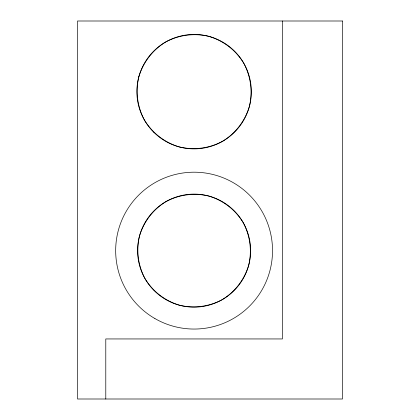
<?xml version="1.0" encoding="UTF-8"?>
<svg xmlns="http://www.w3.org/2000/svg" width="420" height="420" viewBox="0 0 420 420"><rect width="100%" height="100%" fill="white"/><g stroke="black" fill="none" stroke-linecap="round" stroke-linejoin="round"><path stroke-width="0.63" d="M282.419 21L282.419 338.945L105.788 338.945L105.788 399M138.821 76.844C135.334 91.539 137.372 106.974 144.538 120.267C152.465 133.124 164.819 142.606 179.293 146.932C193.988 150.418 209.422 148.386 222.716 141.215C235.573 133.287 245.054 120.939 249.38 106.465C252.866 91.77 250.834 76.335 243.663 63.037C235.736 50.18 223.388 40.703 208.913 36.372C194.219 32.886 178.784 34.923 165.485 42.089C152.628 50.017 143.152 62.37 138.821 76.844M139.503 235.998C136.064 250.514 138.07 265.76 145.152 278.885C152.98 291.585 165.181 300.946 179.471 305.225C193.988 308.669 209.234 306.658 222.364 299.576C235.064 291.748 244.424 279.547 248.698 265.256C252.142 250.74 250.136 235.494 243.054 222.364C235.226 209.664 223.025 200.303 208.735 196.03C194.219 192.586 178.972 194.591 165.842 201.673C153.143 209.507 143.782 221.702 139.503 235.998M342.479 21L77.522 21L77.522 399L342.479 399L342.479 21M154.135 290.593A56.522 56.522 0 0 0 248.698 265.256A56.522 56.522 0 0 0 179.471 196.03A56.522 56.522 0 0 0 154.135 290.593M153.636 132.121A57.23 57.23 0 0 0 249.38 106.465A57.23 57.23 0 0 0 179.293 36.372A57.23 57.23 0 0 0 153.636 132.121M154.891 318.544A78.424 78.424 0 0 0 272.528 250.625A78.424 78.424 0 0 0 154.891 182.705A78.424 78.424 0 0 0 154.891 318.544"/></g></svg>
